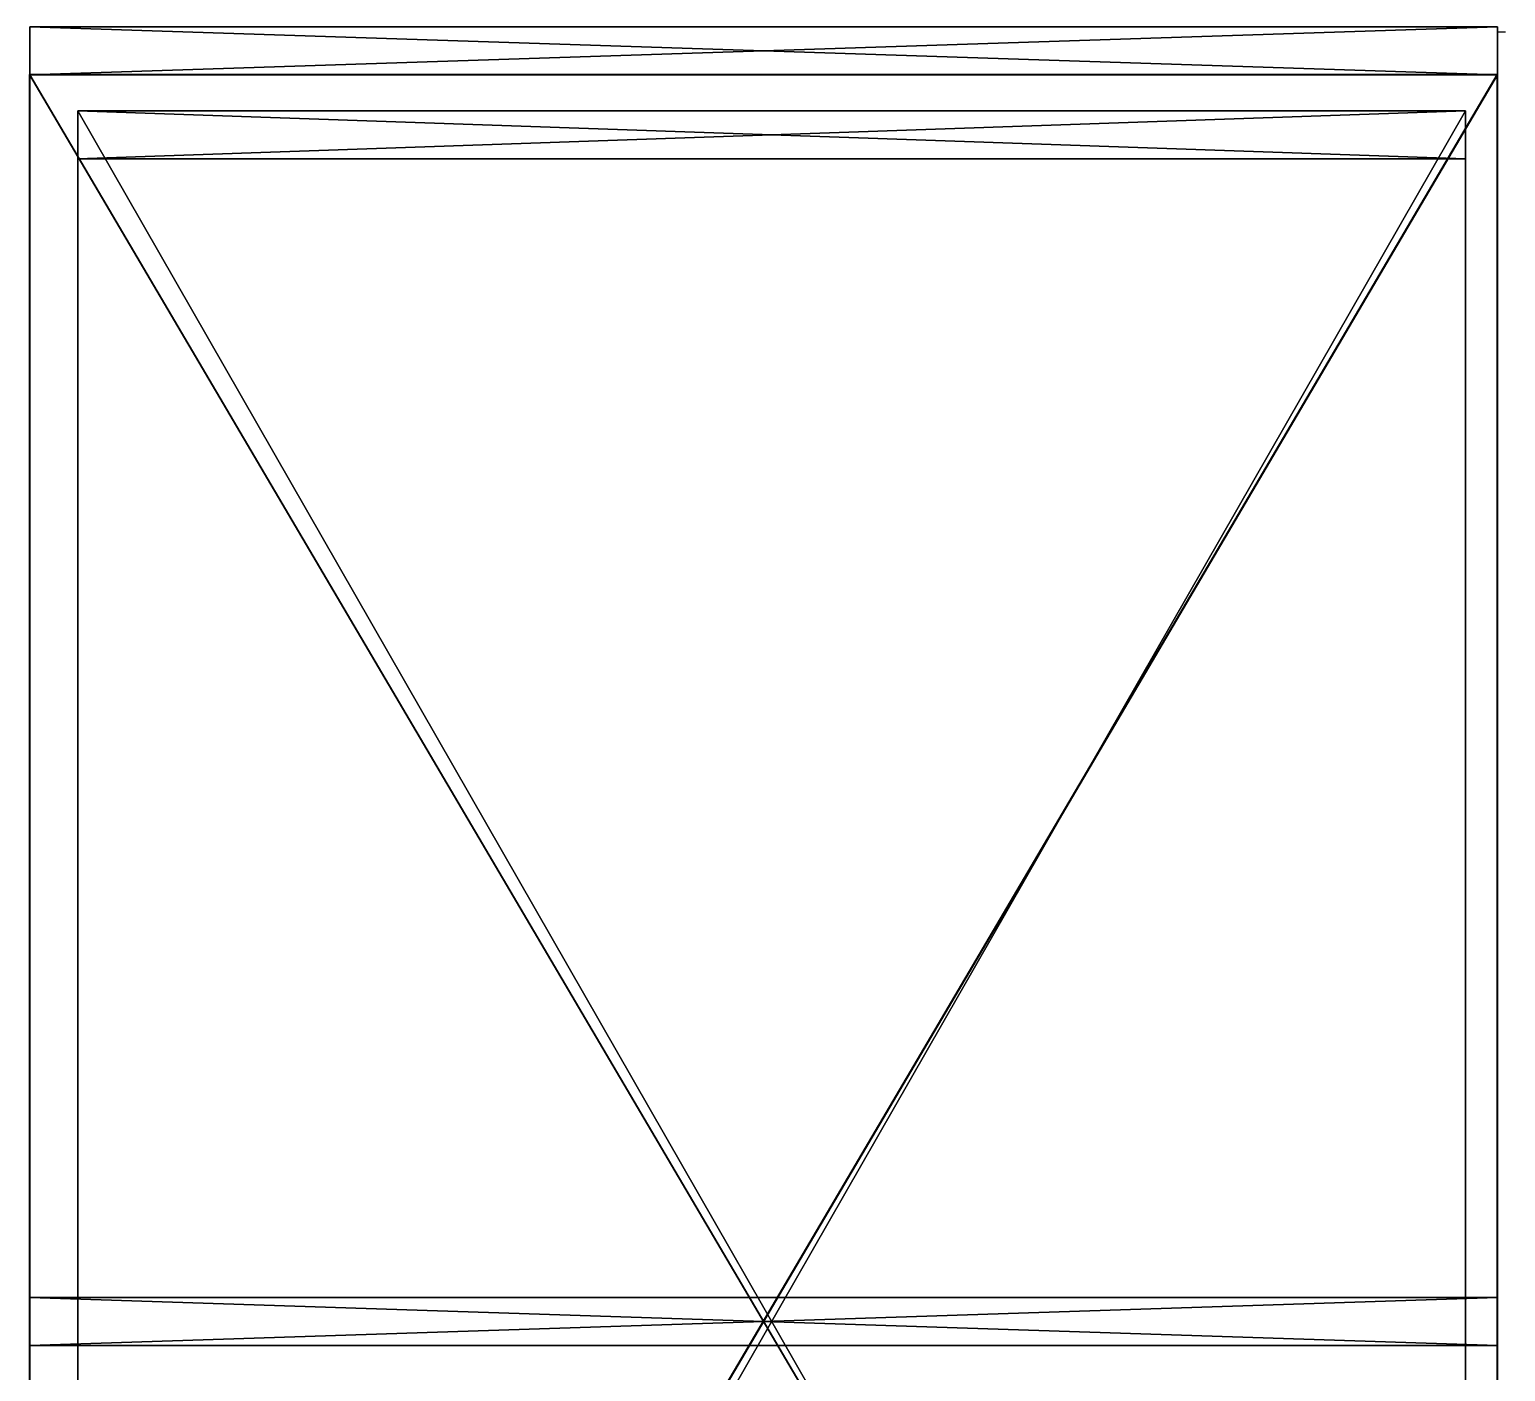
# Model space of a CAD drawing. Extents: x -93 to 853, y -1114 to 3880.
# Drawn here: x 0 to 553, y 2406 to 2909 of the extents above; entities that cross this region are included whole.
import ezdxf

# ---------------------------------------------------------------- set-up
doc = ezdxf.new("R2010")
doc.units = 0
doc.layers.get('0').update_dxf_attribs({"color": 13, "linetype": 'CONTINUOUS'})
for name, color, linetype in [('____03_3____', 251, 'CONTINUOUS'), ('____03_3_____', 56, 'CONTINUOUS'), ('____03______', 134, 'CONTINUOUS'), ('_____18________3____', 40, 'CONTINUOUS'), ('_____18________3_____', 44, 'CONTINUOUS'), ('_____18_____________', 36, 'CONTINUOUS')]:
    doc.layers.add(name, color=color, linetype=linetype)

# ---------------------------------------------------------------- blocks, each defined once
blk = doc.blocks.new('TELO_32')
for p, q in [((0, 520), (0, 0)), ((907, 520), (0, 520)), ((0, 520), (0, 520, 3)), ((907, 520, 3), (0, 520, 3)), ((0, 520, 3), (0, 0, 3)), ((907, 520), (907, 520, 3)), ((907, 0), (907, 520)), ((907, 0, 3), (907, 520, 3)), ((0, 0), (907, 0)), ((0, 0), (0, 0, 3)), ((0, 0, 3), (907, 0, 3)), ((907, 0), (907, 0, 3))]:
    blk.add_line(p, q)
mesh = blk.add_polyface()
corners = [(907, 520), (0, 0), (0, 520), (907, 0)]
mesh.append_faces([[corners[k] for k in face] for face in [(0, 1, 2), (1, 0, 3)]], dxfattribs={"vtx0": -1})
mesh = blk.add_polyface()
corners = [(907, 0, 3), (0, 520, 3), (0, 0, 3), (907, 520, 3)]
mesh.append_faces([[corners[k] for k in face] for face in [(0, 1, 2), (1, 0, 3)]], dxfattribs={"vtx0": -1})
blk = doc.blocks.new('KR_F')
at = {"color": 250}
for p, q in [((0, 0, 16), (0, 0)), ((700, 0, 16), (0, 0, 16)), ((0, 0), (700, 0)), ((700, 0), (700, 0, 16))]:
    blk.add_line(p, q, dxfattribs=at)
mesh = blk.add_polyface()
corners = [(700, 0, 16), (0, 0), (700, 0), (0, 0, 16)]
mesh.append_faces([[corners[k] for k in face] for face in [(0, 1, 2), (1, 0, 3)]], dxfattribs={"vtx0": -1})
blk = doc.blocks.new('KR_L')
at = {"color": 250}
for p, q in [((0, 500), (0, 0)), ((0, 0, 16), (0, 500, 16)), ((0, 500, 16), (0, 500)), ((0, 0), (0, 0, 16))]:
    blk.add_line(p, q, dxfattribs=at)
mesh = blk.add_polyface()
corners = [(0, 500, 16), (0, 0), (0, 0, 16), (0, 500)]
mesh.append_faces([[corners[k] for k in face] for face in [(0, 1, 2), (1, 0, 3)]], dxfattribs={"vtx0": -1})
blk = doc.blocks.new('KR_Z')
at = {"color": 250}
for p, q in [((0, 0, 16), (0, 0)), ((0, 0), (700, 0)), ((700, 0, 16), (0, 0, 16)), ((700, 0), (700, 0, 16))]:
    blk.add_line(p, q, dxfattribs=at)
mesh = blk.add_polyface()
corners = [(0, 0, 16), (700, 0), (0, 0), (700, 0, 16)]
mesh.append_faces([[corners[k] for k in face] for face in [(0, 1, 2), (1, 0, 3)]], dxfattribs={"vtx0": -1})
blk = doc.blocks.new('KR_P')
at = {"color": 250}
for p, q in [((0, 500), (0, 500, 16)), ((0, 0), (0, 500)), ((0, 500, 16), (0, 0, 16)), ((0, 0, 16), (0, 0))]:
    blk.add_line(p, q, dxfattribs=at)
mesh = blk.add_polyface()
corners = [(0, 500), (0, 0, 16), (0, 0), (0, 500, 16)]
mesh.append_faces([[corners[k] for k in face] for face in [(0, 1, 2), (1, 0, 3)]], dxfattribs={"vtx0": -1})
blk = doc.blocks.new('KR_3')
at = {"yscale": 1.04, "zscale": 0.1875}
for name, p in [('KR_L', (0, 0)), ('KR_P', (907, 0))]:
    blk.add_blockref(name, p, dxfattribs=at)
at = {"xscale": 1.295714285714286, "zscale": 0.1875}
for name, p in [('KR_Z', (0, 520)), ('KR_F', (0, 0))]:
    blk.add_blockref(name, p, dxfattribs=at)
blk = doc.blocks.new('RAM_PANEL_31')
at = {"color": 250}
for p, q in [((0, 520), (0, 0)), ((907, 520), (0, 520)), ((0, 520), (0, 520, 3)), ((907, 520, 3), (0, 520, 3)), ((0, 520, 3), (0, 0, 3)), ((0, 0), (907, 0)), ((0, 0), (0, 0, 3)), ((0, 0, 3), (907, 0, 3))]:
    blk.add_line(p, q, dxfattribs=at)
for name in ['TELO_32', 'KR_3']:
    blk.add_blockref(name, (0, 0))
blk = doc.blocks.new('PANEL_G_3')
blk.add_blockref('RAM_PANEL_31', (0, 0))
blk = doc.blocks.new('TELO_F_5')
for p, q in [((0, 18), (200, 18)), ((200, 18, 520), (0, 18, 520)), ((0, 18, 520), (0, 18)), ((0, 18, 520), (0, 0, 520)), ((0, 0), (0, 18)), ((200, 18), (200, 18, 520)), ((200, 18, 520), (200, 0, 520)), ((200, 18), (200, 0)), ((200, 0, 520), (0, 0, 520)), ((0, 0), (200, 0)), ((0, 0, 520), (0, 0)), ((200, 0), (200, 0, 520))]:
    blk.add_line(p, q)
mesh = blk.add_polyface()
corners = [(0, 18, 520), (200, 18), (0, 18), (200, 18, 520)]
mesh.append_faces([[corners[k] for k in face] for face in [(0, 1, 2), (1, 0, 3)]], dxfattribs={"vtx0": -1})
mesh = blk.add_polyface()
corners = [(200, 0, 520), (0, 18, 520), (0, 0, 520), (200, 18, 520)]
mesh.append_faces([[corners[k] for k in face] for face in [(0, 1, 2), (1, 0, 3)]], dxfattribs={"vtx0": -1})
mesh = blk.add_polyface()
corners = [(0, 18, 520), (0, 0), (0, 0, 520), (0, 18)]
mesh.append_faces([[corners[k] for k in face] for face in [(0, 1, 2), (1, 0, 3)]], dxfattribs={"vtx0": -1})
mesh = blk.add_polyface()
corners = [(200, 18), (0, 0), (0, 18), (200, 0)]
mesh.append_faces([[corners[k] for k in face] for face in [(0, 1, 2), (1, 0, 3)]], dxfattribs={"vtx0": -1})
mesh = blk.add_polyface()
corners = [(200, 18), (200, 0, 520), (200, 0), (200, 18, 520)]
mesh.append_faces([[corners[k] for k in face] for face in [(0, 1, 2), (1, 0, 3)]], dxfattribs={"vtx0": -1})
mesh = blk.add_polyface()
corners = [(200, 0), (0, 0, 520), (0, 0), (200, 0, 520)]
mesh.append_faces([[corners[k] for k in face] for face in [(0, 1, 2), (1, 0, 3)]], dxfattribs={"vtx0": -1})
blk = doc.blocks.new('RAMKA_PANEL_F_4')
for p, q in [((0, 0), (0, 18)), ((0, 0, 520), (0, 18, 520)), ((200, 0, 520), (200, 18, 520)), ((200, 0), (200, 18))]:
    blk.add_line(p, q)
blk.add_blockref('TELO_F_5', (0, 0))
blk = doc.blocks.new('PANEL_F_4')
blk.add_blockref('RAMKA_PANEL_F_4', (0, 0))
blk = doc.blocks.new('____')
at = {"layer": '____03______', "extrusion": (2.95823e-31, -7.65714e-16, -1), "rotation": 270}
blk.add_blockref('PANEL_G_3', (-538, 918.5, -3), dxfattribs=at)
at = {"layer": '_____18_____________', "extrusion": (1, -4.21143e-15, -2.68e-15), "rotation": 89.99999999999994}
blk.add_blockref('PANEL_F_4', (918.5, 0, 18), dxfattribs=at)
blk = doc.blocks.new('RAMKA_PANEL_F_30')
for p, q in [((966, 0, 826), (966, 3, 826)), ((966, 0), (966, 3))]:
    blk.add_line(p, q)
blk = doc.blocks.new('PANEL_F_30')
blk.add_blockref('RAMKA_PANEL_F_30', (0, 0))
blk = doc.blocks.new('TELO_87')
for p, q in [((0, 550), (0, 0)), ((934, 550), (0, 550)), ((0, 550), (0, 550, 18)), ((934, 550, 18), (0, 550, 18)), ((0, 550, 18), (0, 0, 18)), ((934, 550), (934, 550, 18)), ((934, 0), (934, 550)), ((934, 0, 18), (934, 550, 18)), ((0, 0), (934, 0)), ((0, 0), (0, 0, 18)), ((0, 0, 18), (934, 0, 18)), ((934, 0), (934, 0, 18))]:
    blk.add_line(p, q)
mesh = blk.add_polyface()
corners = [(934, 550), (0, 0), (0, 550), (934, 0)]
mesh.append_faces([[corners[k] for k in face] for face in [(0, 1, 2), (1, 0, 3)]], dxfattribs={"vtx0": -1})
mesh = blk.add_polyface()
corners = [(934, 0, 18), (0, 550, 18), (0, 0, 18), (934, 550, 18)]
mesh.append_faces([[corners[k] for k in face] for face in [(0, 1, 2), (1, 0, 3)]], dxfattribs={"vtx0": -1})
blk = doc.blocks.new('KR_30')
at = {"yscale": 1.868, "zscale": 1.125}
for name, p in [('KR_L', (0, 0)), ('KR_P', (550, 0))]:
    blk.add_blockref(name, p, dxfattribs=at)
at = {"xscale": 0.7857142857142857, "zscale": 1.125}
for name, p in [('KR_Z', (0, 934)), ('KR_F', (0, 0))]:
    blk.add_blockref(name, p, dxfattribs=at)
blk = doc.blocks.new('RAM_PANEL_87')
at = {"color": 250}
for p, q in [((0, 934), (0, 0)), ((550, 934), (0, 934)), ((0, 934), (0, 934, 18)), ((550, 934, 18), (0, 934, 18)), ((0, 934, 18), (0, 0, 18)), ((550, 0), (550, 934)), ((550, 934), (550, 934, 18)), ((550, 0, 18), (550, 934, 18))]:
    blk.add_line(p, q, dxfattribs=at)
at = {"rotation": 270}
blk.add_blockref('TELO_87', (0, 934), dxfattribs=at)
blk.add_blockref('KR_30', (0, 0))
blk = doc.blocks.new('PANEL_G_29')
blk.add_blockref('RAM_PANEL_87', (0, 0))
blk = doc.blocks.new('TELO_68')
for p, q in [((0, 2100), (0, 2100, -550)), ((0, 0), (0, 2100)), ((0, 2100, -550), (0, 0, -550)), ((18, 2100, -550), (0, 2100, -550)), ((0, 2100), (18, 2100)), ((18, 2100), (18, 2100, -550)), ((18, 0), (18, 2100)), ((18, 2100, -550), (18, 0, -550)), ((0, 0, -550), (0, 0)), ((0, 0), (18, 0)), ((18, 0, -550), (0, 0, -550)), ((18, 0, -550), (18, 0))]:
    blk.add_line(p, q)
mesh = blk.add_polyface()
corners = [(0, 2100), (0, 0, -550), (0, 0), (0, 2100, -550)]
mesh.append_faces([[corners[k] for k in face] for face in [(0, 1, 2), (1, 0, 3)]], dxfattribs={"vtx0": -1})
mesh = blk.add_polyface()
corners = [(18, 2100, -550), (0, 0, -550), (0, 2100, -550), (18, 0, -550)]
mesh.append_faces([[corners[k] for k in face] for face in [(0, 1, 2), (1, 0, 3)]], dxfattribs={"vtx0": -1})
mesh = blk.add_polyface()
corners = [(0, 2100), (18, 2100, -550), (0, 2100, -550), (18, 2100)]
mesh.append_faces([[corners[k] for k in face] for face in [(0, 1, 2), (1, 0, 3)]], dxfattribs={"vtx0": -1})
mesh = blk.add_polyface()
corners = [(18, 0), (0, 2100), (0, 0), (18, 2100)]
mesh.append_faces([[corners[k] for k in face] for face in [(0, 1, 2), (1, 0, 3)]], dxfattribs={"vtx0": -1})
mesh = blk.add_polyface()
corners = [(18, 0, -550), (18, 2100), (18, 0), (18, 2100, -550)]
mesh.append_faces([[corners[k] for k in face] for face in [(0, 1, 2), (1, 0, 3)]], dxfattribs={"vtx0": -1})
mesh = blk.add_polyface()
corners = [(18, 0), (0, 0, -550), (18, 0, -550), (0, 0)]
mesh.append_faces([[corners[k] for k in face] for face in [(0, 1, 2), (1, 0, 3)]], dxfattribs={"vtx0": -1})
blk = doc.blocks.new('RAM_PANEL_68')
for p, q in [((0, 550), (18, 550)), ((0, 550, 2100), (18, 550, 2100)), ((0, 0, 2100), (18, 0, 2100)), ((0, 0), (18, 0))]:
    blk.add_line(p, q)
at = {"extrusion": (0, -1, 6.12323e-17)}
blk.add_blockref('TELO_68', (0, 0), dxfattribs=at)
blk = doc.blocks.new('PANEL_V_44')
blk.add_blockref('RAM_PANEL_68', (0, 0))
blk = doc.blocks.new('TELO_61')
for p, q in [((0, 406), (0, 406, -550)), ((0, 0), (0, 406)), ((0, 406, -550), (0, 0, -550)), ((18, 406, -550), (0, 406, -550)), ((0, 406), (18, 406)), ((18, 406), (18, 406, -550)), ((18, 0), (18, 406)), ((18, 406, -550), (18, 0, -550)), ((0, 0, -550), (0, 0)), ((0, 0), (18, 0)), ((18, 0, -550), (0, 0, -550)), ((18, 0, -550), (18, 0))]:
    blk.add_line(p, q)
mesh = blk.add_polyface()
corners = [(0, 406), (0, 0, -550), (0, 0), (0, 406, -550)]
mesh.append_faces([[corners[k] for k in face] for face in [(0, 1, 2), (1, 0, 3)]], dxfattribs={"vtx0": -1})
mesh = blk.add_polyface()
corners = [(18, 406, -550), (0, 0, -550), (0, 406, -550), (18, 0, -550)]
mesh.append_faces([[corners[k] for k in face] for face in [(0, 1, 2), (1, 0, 3)]], dxfattribs={"vtx0": -1})
mesh = blk.add_polyface()
corners = [(0, 406), (18, 406, -550), (0, 406, -550), (18, 406)]
mesh.append_faces([[corners[k] for k in face] for face in [(0, 1, 2), (1, 0, 3)]], dxfattribs={"vtx0": -1})
mesh = blk.add_polyface()
corners = [(18, 0), (0, 406), (0, 0), (18, 406)]
mesh.append_faces([[corners[k] for k in face] for face in [(0, 1, 2), (1, 0, 3)]], dxfattribs={"vtx0": -1})
mesh = blk.add_polyface()
corners = [(18, 0, -550), (18, 406), (18, 0), (18, 406, -550)]
mesh.append_faces([[corners[k] for k in face] for face in [(0, 1, 2), (1, 0, 3)]], dxfattribs={"vtx0": -1})
mesh = blk.add_polyface()
corners = [(18, 0), (0, 0, -550), (18, 0, -550), (0, 0)]
mesh.append_faces([[corners[k] for k in face] for face in [(0, 1, 2), (1, 0, 3)]], dxfattribs={"vtx0": -1})
blk = doc.blocks.new('RAM_PANEL_61')
for p, q in [((0, 550), (18, 550)), ((0, 550, 406), (18, 550, 406)), ((0, 0, 406), (18, 0, 406)), ((0, 0), (18, 0))]:
    blk.add_line(p, q)
at = {"extrusion": (0, -1, 6.12323e-17)}
blk.add_blockref('TELO_61', (0, 0), dxfattribs=at)
blk = doc.blocks.new('PANEL_V_40')
blk.add_blockref('RAM_PANEL_61', (0, 0))
blk = doc.blocks.new('RAMKA_PANEL_F_31')
for p, q in [((966, 0, 2096), (966, 3, 2096)), ((966, 0), (966, 3))]:
    blk.add_line(p, q)
blk = doc.blocks.new('PANEL_F_31')
blk.add_blockref('RAMKA_PANEL_F_31', (0, 0))
blk = doc.blocks.new('TELO_64')
for p, q in [((0, 830), (0, 830, -550)), ((0, 0), (0, 830)), ((0, 830, -550), (0, 0, -550)), ((18, 830, -550), (0, 830, -550)), ((0, 830), (18, 830)), ((18, 830), (18, 830, -550)), ((18, 0), (18, 830)), ((18, 830, -550), (18, 0, -550)), ((0, 0, -550), (0, 0)), ((0, 0), (18, 0)), ((18, 0, -550), (0, 0, -550)), ((18, 0, -550), (18, 0))]:
    blk.add_line(p, q)
mesh = blk.add_polyface()
corners = [(0, 830), (0, 0, -550), (0, 0), (0, 830, -550)]
mesh.append_faces([[corners[k] for k in face] for face in [(0, 1, 2), (1, 0, 3)]], dxfattribs={"vtx0": -1})
mesh = blk.add_polyface()
corners = [(18, 830, -550), (0, 0, -550), (0, 830, -550), (18, 0, -550)]
mesh.append_faces([[corners[k] for k in face] for face in [(0, 1, 2), (1, 0, 3)]], dxfattribs={"vtx0": -1})
mesh = blk.add_polyface()
corners = [(0, 830), (18, 830, -550), (0, 830, -550), (18, 830)]
mesh.append_faces([[corners[k] for k in face] for face in [(0, 1, 2), (1, 0, 3)]], dxfattribs={"vtx0": -1})
mesh = blk.add_polyface()
corners = [(18, 0), (0, 830), (0, 0), (18, 830)]
mesh.append_faces([[corners[k] for k in face] for face in [(0, 1, 2), (1, 0, 3)]], dxfattribs={"vtx0": -1})
mesh = blk.add_polyface()
corners = [(18, 0, -550), (18, 830), (18, 0), (18, 830, -550)]
mesh.append_faces([[corners[k] for k in face] for face in [(0, 1, 2), (1, 0, 3)]], dxfattribs={"vtx0": -1})
mesh = blk.add_polyface()
corners = [(18, 0), (0, 0, -550), (18, 0, -550), (0, 0)]
mesh.append_faces([[corners[k] for k in face] for face in [(0, 1, 2), (1, 0, 3)]], dxfattribs={"vtx0": -1})
blk = doc.blocks.new('RAM_PANEL_64')
for p, q in [((0, 550), (18, 550)), ((0, 550, 830), (18, 550, 830)), ((0, 0, 830), (18, 0, 830)), ((0, 0), (18, 0))]:
    blk.add_line(p, q)
at = {"extrusion": (0, -1, 6.12323e-17)}
blk.add_blockref('TELO_64', (0, 0), dxfattribs=at)
blk = doc.blocks.new('PANEL_V_42')
blk.add_blockref('RAM_PANEL_64', (0, 0))
blk = doc.blocks.new('TELO_65')
for p, q in [((0, 550), (0, 0)), ((934, 550), (0, 550)), ((0, 550), (0, 550, 18)), ((934, 550, 18), (0, 550, 18)), ((0, 550, 18), (0, 0, 18)), ((934, 550), (934, 550, 18)), ((934, 0), (934, 550)), ((934, 0, 18), (934, 550, 18)), ((0, 0), (934, 0)), ((0, 0), (0, 0, 18)), ((0, 0, 18), (934, 0, 18)), ((934, 0), (934, 0, 18))]:
    blk.add_line(p, q)
mesh = blk.add_polyface()
corners = [(934, 550), (0, 0), (0, 550), (934, 0)]
mesh.append_faces([[corners[k] for k in face] for face in [(0, 1, 2), (1, 0, 3)]], dxfattribs={"vtx0": -1})
mesh = blk.add_polyface()
corners = [(934, 0, 18), (0, 550, 18), (0, 0, 18), (934, 550, 18)]
mesh.append_faces([[corners[k] for k in face] for face in [(0, 1, 2), (1, 0, 3)]], dxfattribs={"vtx0": -1})
blk = doc.blocks.new('KR_21')
at = {"yscale": 1.868, "zscale": 1.125}
for name, p in [('KR_L', (0, 0)), ('KR_P', (550, 0))]:
    blk.add_blockref(name, p, dxfattribs=at)
at = {"xscale": 0.7857142857142857, "zscale": 1.125}
for name, p in [('KR_Z', (0, 934)), ('KR_F', (0, 0))]:
    blk.add_blockref(name, p, dxfattribs=at)
blk = doc.blocks.new('RAM_PANEL_65')
at = {"color": 250}
for p, q in [((0, 934), (0, 0)), ((550, 934), (0, 934)), ((0, 934), (0, 934, 18)), ((550, 934, 18), (0, 934, 18)), ((0, 934, 18), (0, 0, 18)), ((550, 0), (550, 934)), ((550, 934), (550, 934, 18)), ((550, 0, 18), (550, 934, 18))]:
    blk.add_line(p, q, dxfattribs=at)
at = {"rotation": 270}
blk.add_blockref('TELO_65', (0, 934), dxfattribs=at)
blk.add_blockref('KR_21', (0, 0))
blk = doc.blocks.new('PANEL_G_20')
blk.add_blockref('RAM_PANEL_65', (0, 0))
blk = doc.blocks.new('TELO_60')
for p, q in [((0, 550), (0, 0)), ((934, 550), (0, 550)), ((0, 550), (0, 550, 18)), ((934, 550, 18), (0, 550, 18)), ((0, 550, 18), (0, 0, 18)), ((934, 550), (934, 550, 18)), ((934, 0), (934, 550)), ((934, 0, 18), (934, 550, 18)), ((0, 0), (934, 0)), ((0, 0), (0, 0, 18)), ((0, 0, 18), (934, 0, 18)), ((934, 0), (934, 0, 18))]:
    blk.add_line(p, q)
mesh = blk.add_polyface()
corners = [(934, 550), (0, 0), (0, 550), (934, 0)]
mesh.append_faces([[corners[k] for k in face] for face in [(0, 1, 2), (1, 0, 3)]], dxfattribs={"vtx0": -1})
mesh = blk.add_polyface()
corners = [(934, 0, 18), (0, 550, 18), (0, 0, 18), (934, 550, 18)]
mesh.append_faces([[corners[k] for k in face] for face in [(0, 1, 2), (1, 0, 3)]], dxfattribs={"vtx0": -1})
blk = doc.blocks.new('KR_18')
at = {"yscale": 1.868, "zscale": 1.125}
for name, p in [('KR_L', (0, 0)), ('KR_P', (550, 0))]:
    blk.add_blockref(name, p, dxfattribs=at)
at = {"xscale": 0.7857142857142857, "zscale": 1.125}
for name, p in [('KR_Z', (0, 934)), ('KR_F', (0, 0))]:
    blk.add_blockref(name, p, dxfattribs=at)
blk = doc.blocks.new('RAM_PANEL_60')
at = {"color": 250}
for p, q in [((0, 934), (0, 0)), ((550, 934), (0, 934)), ((0, 934), (0, 934, 18)), ((550, 934, 18), (0, 934, 18)), ((0, 934, 18), (0, 0, 18)), ((550, 0), (550, 934)), ((550, 934), (550, 934, 18)), ((550, 0, 18), (550, 934, 18))]:
    blk.add_line(p, q, dxfattribs=at)
at = {"rotation": 270}
blk.add_blockref('TELO_60', (0, 934), dxfattribs=at)
blk.add_blockref('KR_18', (0, 0))
blk = doc.blocks.new('PANEL_G_18')
blk.add_blockref('RAM_PANEL_60', (0, 0))
blk = doc.blocks.new('TELO_69')
for p, q in [((0, 550), (0, 0)), ((934, 550), (0, 550)), ((0, 550), (0, 550, 18)), ((934, 550, 18), (0, 550, 18)), ((0, 550, 18), (0, 0, 18)), ((934, 550), (934, 550, 18)), ((934, 0), (934, 550)), ((934, 0, 18), (934, 550, 18)), ((0, 0), (934, 0)), ((0, 0), (0, 0, 18)), ((0, 0, 18), (934, 0, 18)), ((934, 0), (934, 0, 18))]:
    blk.add_line(p, q)
mesh = blk.add_polyface()
corners = [(934, 550), (0, 0), (0, 550), (934, 0)]
mesh.append_faces([[corners[k] for k in face] for face in [(0, 1, 2), (1, 0, 3)]], dxfattribs={"vtx0": -1})
mesh = blk.add_polyface()
corners = [(934, 0, 18), (0, 550, 18), (0, 0, 18), (934, 550, 18)]
mesh.append_faces([[corners[k] for k in face] for face in [(0, 1, 2), (1, 0, 3)]], dxfattribs={"vtx0": -1})
blk = doc.blocks.new('KR_23')
at = {"yscale": 1.868, "zscale": 1.125}
for name, p in [('KR_L', (0, 0)), ('KR_P', (550, 0))]:
    blk.add_blockref(name, p, dxfattribs=at)
at = {"xscale": 0.7857142857142857, "zscale": 1.125}
for name, p in [('KR_Z', (0, 934)), ('KR_F', (0, 0))]:
    blk.add_blockref(name, p, dxfattribs=at)
blk = doc.blocks.new('RAM_PANEL_69')
at = {"color": 250}
for p, q in [((0, 934), (0, 0)), ((550, 934), (0, 934)), ((0, 934), (0, 934, 18)), ((550, 934, 18), (0, 934, 18)), ((0, 934, 18), (0, 0, 18)), ((550, 0), (550, 934)), ((550, 934), (550, 934, 18)), ((550, 0, 18), (550, 934, 18))]:
    blk.add_line(p, q, dxfattribs=at)
at = {"rotation": 270}
blk.add_blockref('TELO_69', (0, 934), dxfattribs=at)
blk.add_blockref('KR_23', (0, 0))
blk = doc.blocks.new('PANEL_G_22')
blk.add_blockref('RAM_PANEL_69', (0, 0))
blk = doc.blocks.new('TELO_62')
for p, q in [((0, 550), (0, 0)), ((934, 550), (0, 550)), ((0, 550), (0, 550, 18)), ((934, 550, 18), (0, 550, 18)), ((0, 550, 18), (0, 0, 18)), ((934, 550), (934, 550, 18)), ((934, 0), (934, 550)), ((934, 0, 18), (934, 550, 18)), ((0, 0), (934, 0)), ((0, 0), (0, 0, 18)), ((0, 0, 18), (934, 0, 18)), ((934, 0), (934, 0, 18))]:
    blk.add_line(p, q)
mesh = blk.add_polyface()
corners = [(934, 550), (0, 0), (0, 550), (934, 0)]
mesh.append_faces([[corners[k] for k in face] for face in [(0, 1, 2), (1, 0, 3)]], dxfattribs={"vtx0": -1})
mesh = blk.add_polyface()
corners = [(934, 0, 18), (0, 550, 18), (0, 0, 18), (934, 550, 18)]
mesh.append_faces([[corners[k] for k in face] for face in [(0, 1, 2), (1, 0, 3)]], dxfattribs={"vtx0": -1})
blk = doc.blocks.new('KR_19')
at = {"yscale": 1.868, "zscale": 1.125}
for name, p in [('KR_L', (0, 0)), ('KR_P', (550, 0))]:
    blk.add_blockref(name, p, dxfattribs=at)
at = {"xscale": 0.7857142857142857, "zscale": 1.125}
for name, p in [('KR_Z', (0, 934)), ('KR_F', (0, 0))]:
    blk.add_blockref(name, p, dxfattribs=at)
blk = doc.blocks.new('RAM_PANEL_62')
at = {"color": 250}
for p, q in [((0, 934), (0, 0)), ((550, 934), (0, 934)), ((0, 934), (0, 934, 18)), ((550, 934, 18), (0, 934, 18)), ((0, 934, 18), (0, 0, 18)), ((550, 0), (550, 934)), ((550, 934), (550, 934, 18)), ((550, 0, 18), (550, 934, 18))]:
    blk.add_line(p, q, dxfattribs=at)
at = {"rotation": 270}
blk.add_blockref('TELO_62', (0, 934), dxfattribs=at)
blk.add_blockref('KR_19', (0, 0))
blk = doc.blocks.new('PANEL_G_19')
blk.add_blockref('RAM_PANEL_62', (0, 0))
blk = doc.blocks.new('TELO_59')
for p, q in [((0, 550), (0, 0)), ((934, 550), (0, 550)), ((0, 550), (0, 550, 18)), ((934, 550, 18), (0, 550, 18)), ((0, 550, 18), (0, 0, 18)), ((934, 550), (934, 550, 18)), ((934, 0), (934, 550)), ((934, 0, 18), (934, 550, 18)), ((0, 0), (934, 0)), ((0, 0), (0, 0, 18)), ((0, 0, 18), (934, 0, 18)), ((934, 0), (934, 0, 18))]:
    blk.add_line(p, q)
mesh = blk.add_polyface()
corners = [(934, 550), (0, 0), (0, 550), (934, 0)]
mesh.append_faces([[corners[k] for k in face] for face in [(0, 1, 2), (1, 0, 3)]], dxfattribs={"vtx0": -1})
mesh = blk.add_polyface()
corners = [(934, 0, 18), (0, 550, 18), (0, 0, 18), (934, 550, 18)]
mesh.append_faces([[corners[k] for k in face] for face in [(0, 1, 2), (1, 0, 3)]], dxfattribs={"vtx0": -1})
blk = doc.blocks.new('KR_17')
at = {"yscale": 1.868, "zscale": 1.125}
for name, p in [('KR_L', (0, 0)), ('KR_P', (550, 0))]:
    blk.add_blockref(name, p, dxfattribs=at)
at = {"xscale": 0.7857142857142857, "zscale": 1.125}
for name, p in [('KR_Z', (0, 934)), ('KR_F', (0, 0))]:
    blk.add_blockref(name, p, dxfattribs=at)
blk = doc.blocks.new('RAM_PANEL_59')
at = {"color": 250}
for p, q in [((0, 934), (0, 0)), ((550, 934), (0, 934)), ((0, 934), (0, 934, 18)), ((550, 934, 18), (0, 934, 18)), ((0, 934, 18), (0, 0, 18)), ((550, 0), (550, 934)), ((550, 934), (550, 934, 18)), ((550, 0, 18), (550, 934, 18))]:
    blk.add_line(p, q, dxfattribs=at)
at = {"rotation": 270}
blk.add_blockref('TELO_59', (0, 934), dxfattribs=at)
blk.add_blockref('KR_17', (0, 0))
blk = doc.blocks.new('PANEL_G_17')
blk.add_blockref('RAM_PANEL_59', (0, 0))
blk = doc.blocks.new('TELO_88')
for p, q in [((0, 550), (0, 0)), ((934, 550), (0, 550)), ((0, 550), (0, 550, 18)), ((934, 550, 18), (0, 550, 18)), ((0, 550, 18), (0, 0, 18)), ((934, 550), (934, 550, 18)), ((934, 0), (934, 550)), ((934, 0, 18), (934, 550, 18)), ((0, 0), (934, 0)), ((0, 0), (0, 0, 18)), ((0, 0, 18), (934, 0, 18)), ((934, 0), (934, 0, 18))]:
    blk.add_line(p, q)
mesh = blk.add_polyface()
corners = [(934, 550), (0, 0), (0, 550), (934, 0)]
mesh.append_faces([[corners[k] for k in face] for face in [(0, 1, 2), (1, 0, 3)]], dxfattribs={"vtx0": -1})
mesh = blk.add_polyface()
corners = [(934, 0, 18), (0, 550, 18), (0, 0, 18), (934, 550, 18)]
mesh.append_faces([[corners[k] for k in face] for face in [(0, 1, 2), (1, 0, 3)]], dxfattribs={"vtx0": -1})
blk = doc.blocks.new('KR_31')
at = {"yscale": 1.868, "zscale": 1.125}
for name, p in [('KR_L', (0, 0)), ('KR_P', (550, 0))]:
    blk.add_blockref(name, p, dxfattribs=at)
at = {"xscale": 0.7857142857142857, "zscale": 1.125}
for name, p in [('KR_Z', (0, 934)), ('KR_F', (0, 0))]:
    blk.add_blockref(name, p, dxfattribs=at)
blk = doc.blocks.new('RAM_PANEL_88')
at = {"color": 250}
for p, q in [((0, 934), (0, 0)), ((550, 934), (0, 934)), ((0, 934), (0, 934, 18)), ((550, 934, 18), (0, 934, 18)), ((0, 934, 18), (0, 0, 18)), ((550, 0), (550, 934)), ((550, 934), (550, 934, 18)), ((550, 0, 18), (550, 934, 18))]:
    blk.add_line(p, q, dxfattribs=at)
at = {"rotation": 270}
blk.add_blockref('TELO_88', (0, 934), dxfattribs=at)
blk.add_blockref('KR_31', (0, 0))
blk = doc.blocks.new('PANEL_G_30')
blk.add_blockref('RAM_PANEL_88', (0, 0))
blk = doc.blocks.new('TELO_66')
for p, q in [((0, 550), (0, 0)), ((934, 550), (0, 550)), ((0, 550), (0, 550, 18)), ((934, 550, 18), (0, 550, 18)), ((0, 550, 18), (0, 0, 18)), ((934, 550), (934, 550, 18)), ((934, 0), (934, 550)), ((934, 0, 18), (934, 550, 18)), ((0, 0), (934, 0)), ((0, 0), (0, 0, 18)), ((0, 0, 18), (934, 0, 18)), ((934, 0), (934, 0, 18))]:
    blk.add_line(p, q)
mesh = blk.add_polyface()
corners = [(934, 550), (0, 0), (0, 550), (934, 0)]
mesh.append_faces([[corners[k] for k in face] for face in [(0, 1, 2), (1, 0, 3)]], dxfattribs={"vtx0": -1})
mesh = blk.add_polyface()
corners = [(934, 0, 18), (0, 550, 18), (0, 0, 18), (934, 550, 18)]
mesh.append_faces([[corners[k] for k in face] for face in [(0, 1, 2), (1, 0, 3)]], dxfattribs={"vtx0": -1})
blk = doc.blocks.new('KR_22')
at = {"yscale": 1.868, "zscale": 1.125}
for name, p in [('KR_L', (0, 0)), ('KR_P', (550, 0))]:
    blk.add_blockref(name, p, dxfattribs=at)
at = {"xscale": 0.7857142857142857, "zscale": 1.125}
for name, p in [('KR_Z', (0, 934)), ('KR_F', (0, 0))]:
    blk.add_blockref(name, p, dxfattribs=at)
blk = doc.blocks.new('RAM_PANEL_66')
at = {"color": 250}
for p, q in [((0, 934), (0, 0)), ((550, 934), (0, 934)), ((0, 934), (0, 934, 18)), ((550, 934, 18), (0, 934, 18)), ((0, 934, 18), (0, 0, 18)), ((550, 0), (550, 934)), ((550, 934), (550, 934, 18)), ((550, 0, 18), (550, 934, 18))]:
    blk.add_line(p, q, dxfattribs=at)
at = {"rotation": 270}
blk.add_blockref('TELO_66', (0, 934), dxfattribs=at)
blk.add_blockref('KR_22', (0, 0))
blk = doc.blocks.new('PANEL_G_21')
blk.add_blockref('RAM_PANEL_66', (0, 0))
blk = doc.blocks.new('TELO_89')
for p, q in [((0, 550), (0, 0)), ((934, 550), (0, 550)), ((0, 550), (0, 550, 18)), ((934, 550, 18), (0, 550, 18)), ((0, 550, 18), (0, 0, 18)), ((934, 550), (934, 550, 18)), ((934, 0), (934, 550)), ((934, 0, 18), (934, 550, 18)), ((0, 0), (934, 0)), ((0, 0), (0, 0, 18)), ((0, 0, 18), (934, 0, 18)), ((934, 0), (934, 0, 18))]:
    blk.add_line(p, q)
mesh = blk.add_polyface()
corners = [(934, 550), (0, 0), (0, 550), (934, 0)]
mesh.append_faces([[corners[k] for k in face] for face in [(0, 1, 2), (1, 0, 3)]], dxfattribs={"vtx0": -1})
mesh = blk.add_polyface()
corners = [(934, 0, 18), (0, 550, 18), (0, 0, 18), (934, 550, 18)]
mesh.append_faces([[corners[k] for k in face] for face in [(0, 1, 2), (1, 0, 3)]], dxfattribs={"vtx0": -1})
blk = doc.blocks.new('KR_32')
at = {"yscale": 1.868, "zscale": 1.125}
for name, p in [('KR_L', (0, 0)), ('KR_P', (550, 0))]:
    blk.add_blockref(name, p, dxfattribs=at)
at = {"xscale": 0.7857142857142857, "zscale": 1.125}
for name, p in [('KR_Z', (0, 934)), ('KR_F', (0, 0))]:
    blk.add_blockref(name, p, dxfattribs=at)
blk = doc.blocks.new('RAM_PANEL_89')
at = {"color": 250}
for p, q in [((0, 934), (0, 0)), ((550, 934), (0, 934)), ((0, 934), (0, 934, 18)), ((550, 934, 18), (0, 934, 18)), ((0, 934, 18), (0, 0, 18)), ((550, 0), (550, 934)), ((550, 934), (550, 934, 18)), ((550, 0, 18), (550, 934, 18))]:
    blk.add_line(p, q, dxfattribs=at)
at = {"rotation": 270}
blk.add_blockref('TELO_89', (0, 934), dxfattribs=at)
blk.add_blockref('KR_32', (0, 0))
blk = doc.blocks.new('PANEL_G_31')
blk.add_blockref('RAM_PANEL_89', (0, 0))
blk = doc.blocks.new('TELO_92')
for p, q in [((0, 300), (0, 300, -550)), ((0, 0), (0, 300)), ((0, 300, -550), (0, 0, -550)), ((18, 300, -550), (0, 300, -550)), ((0, 300), (18, 300)), ((18, 300), (18, 300, -550)), ((18, 0), (18, 300)), ((18, 300, -550), (18, 0, -550)), ((0, 0, -550), (0, 0)), ((0, 0), (18, 0)), ((18, 0, -550), (0, 0, -550)), ((18, 0, -550), (18, 0))]:
    blk.add_line(p, q)
mesh = blk.add_polyface()
corners = [(0, 300), (0, 0, -550), (0, 0), (0, 300, -550)]
mesh.append_faces([[corners[k] for k in face] for face in [(0, 1, 2), (1, 0, 3)]], dxfattribs={"vtx0": -1})
mesh = blk.add_polyface()
corners = [(18, 300, -550), (0, 0, -550), (0, 300, -550), (18, 0, -550)]
mesh.append_faces([[corners[k] for k in face] for face in [(0, 1, 2), (1, 0, 3)]], dxfattribs={"vtx0": -1})
mesh = blk.add_polyface()
corners = [(0, 300), (18, 300, -550), (0, 300, -550), (18, 300)]
mesh.append_faces([[corners[k] for k in face] for face in [(0, 1, 2), (1, 0, 3)]], dxfattribs={"vtx0": -1})
mesh = blk.add_polyface()
corners = [(18, 0), (0, 300), (0, 0), (18, 300)]
mesh.append_faces([[corners[k] for k in face] for face in [(0, 1, 2), (1, 0, 3)]], dxfattribs={"vtx0": -1})
mesh = blk.add_polyface()
corners = [(18, 0, -550), (18, 300), (18, 0), (18, 300, -550)]
mesh.append_faces([[corners[k] for k in face] for face in [(0, 1, 2), (1, 0, 3)]], dxfattribs={"vtx0": -1})
mesh = blk.add_polyface()
corners = [(18, 0), (0, 0, -550), (18, 0, -550), (0, 0)]
mesh.append_faces([[corners[k] for k in face] for face in [(0, 1, 2), (1, 0, 3)]], dxfattribs={"vtx0": -1})
blk = doc.blocks.new('RAM_PANEL_92')
for p, q in [((0, 550), (18, 550)), ((0, 550, 300), (18, 550, 300)), ((0, 0, 300), (18, 0, 300)), ((0, 0), (18, 0))]:
    blk.add_line(p, q)
at = {"extrusion": (0, -1, 6.12323e-17)}
blk.add_blockref('TELO_92', (0, 0), dxfattribs=at)
blk = doc.blocks.new('PANEL_V_56')
blk.add_blockref('RAM_PANEL_92', (0, 0))
blk = doc.blocks.new('TELO_93')
for p, q in [((0, 300), (0, 300, -550)), ((0, 0), (0, 300)), ((0, 300, -550), (0, 0, -550)), ((18, 300, -550), (0, 300, -550)), ((0, 300), (18, 300)), ((18, 300), (18, 300, -550)), ((18, 0), (18, 300)), ((18, 300, -550), (18, 0, -550)), ((0, 0, -550), (0, 0)), ((0, 0), (18, 0)), ((18, 0, -550), (0, 0, -550)), ((18, 0, -550), (18, 0))]:
    blk.add_line(p, q)
mesh = blk.add_polyface()
corners = [(0, 300), (0, 0, -550), (0, 0), (0, 300, -550)]
mesh.append_faces([[corners[k] for k in face] for face in [(0, 1, 2), (1, 0, 3)]], dxfattribs={"vtx0": -1})
mesh = blk.add_polyface()
corners = [(18, 300, -550), (0, 0, -550), (0, 300, -550), (18, 0, -550)]
mesh.append_faces([[corners[k] for k in face] for face in [(0, 1, 2), (1, 0, 3)]], dxfattribs={"vtx0": -1})
mesh = blk.add_polyface()
corners = [(0, 300), (18, 300, -550), (0, 300, -550), (18, 300)]
mesh.append_faces([[corners[k] for k in face] for face in [(0, 1, 2), (1, 0, 3)]], dxfattribs={"vtx0": -1})
mesh = blk.add_polyface()
corners = [(18, 0), (0, 300), (0, 0), (18, 300)]
mesh.append_faces([[corners[k] for k in face] for face in [(0, 1, 2), (1, 0, 3)]], dxfattribs={"vtx0": -1})
mesh = blk.add_polyface()
corners = [(18, 0, -550), (18, 300), (18, 0), (18, 300, -550)]
mesh.append_faces([[corners[k] for k in face] for face in [(0, 1, 2), (1, 0, 3)]], dxfattribs={"vtx0": -1})
mesh = blk.add_polyface()
corners = [(18, 0), (0, 0, -550), (18, 0, -550), (0, 0)]
mesh.append_faces([[corners[k] for k in face] for face in [(0, 1, 2), (1, 0, 3)]], dxfattribs={"vtx0": -1})
blk = doc.blocks.new('RAM_PANEL_93')
for p, q in [((0, 550), (18, 550)), ((0, 550, 300), (18, 550, 300)), ((0, 0, 300), (18, 0, 300)), ((0, 0), (18, 0))]:
    blk.add_line(p, q)
at = {"extrusion": (0, -1, 6.12323e-17)}
blk.add_blockref('TELO_93', (0, 0), dxfattribs=at)
blk = doc.blocks.new('PANEL_V_57')
blk.add_blockref('RAM_PANEL_93', (0, 0))
blk = doc.blocks.new('TELO_94')
for p, q in [((0, 300), (0, 300, -550)), ((0, 0), (0, 300)), ((0, 300, -550), (0, 0, -550)), ((18, 300, -550), (0, 300, -550)), ((0, 300), (18, 300)), ((18, 300), (18, 300, -550)), ((18, 0), (18, 300)), ((18, 300, -550), (18, 0, -550)), ((0, 0, -550), (0, 0)), ((0, 0), (18, 0)), ((18, 0, -550), (0, 0, -550)), ((18, 0, -550), (18, 0))]:
    blk.add_line(p, q)
mesh = blk.add_polyface()
corners = [(0, 300), (0, 0, -550), (0, 0), (0, 300, -550)]
mesh.append_faces([[corners[k] for k in face] for face in [(0, 1, 2), (1, 0, 3)]], dxfattribs={"vtx0": -1})
mesh = blk.add_polyface()
corners = [(18, 300, -550), (0, 0, -550), (0, 300, -550), (18, 0, -550)]
mesh.append_faces([[corners[k] for k in face] for face in [(0, 1, 2), (1, 0, 3)]], dxfattribs={"vtx0": -1})
mesh = blk.add_polyface()
corners = [(0, 300), (18, 300, -550), (0, 300, -550), (18, 300)]
mesh.append_faces([[corners[k] for k in face] for face in [(0, 1, 2), (1, 0, 3)]], dxfattribs={"vtx0": -1})
mesh = blk.add_polyface()
corners = [(18, 0), (0, 300), (0, 0), (18, 300)]
mesh.append_faces([[corners[k] for k in face] for face in [(0, 1, 2), (1, 0, 3)]], dxfattribs={"vtx0": -1})
mesh = blk.add_polyface()
corners = [(18, 0, -550), (18, 300), (18, 0), (18, 300, -550)]
mesh.append_faces([[corners[k] for k in face] for face in [(0, 1, 2), (1, 0, 3)]], dxfattribs={"vtx0": -1})
mesh = blk.add_polyface()
corners = [(18, 0), (0, 0, -550), (18, 0, -550), (0, 0)]
mesh.append_faces([[corners[k] for k in face] for face in [(0, 1, 2), (1, 0, 3)]], dxfattribs={"vtx0": -1})
blk = doc.blocks.new('RAM_PANEL_94')
for p, q in [((0, 550), (18, 550)), ((0, 550, 300), (18, 550, 300)), ((0, 0, 300), (18, 0, 300)), ((0, 0), (18, 0))]:
    blk.add_line(p, q)
at = {"extrusion": (0, -1, 6.12323e-17)}
blk.add_blockref('TELO_94', (0, 0), dxfattribs=at)
blk = doc.blocks.new('PANEL_V_58')
blk.add_blockref('RAM_PANEL_94', (0, 0))
blk = doc.blocks.new('TELO_83')
for p, q in [((0, 300), (0, 300, -550)), ((0, 0), (0, 300)), ((0, 300, -550), (0, 0, -550)), ((18, 300, -550), (0, 300, -550)), ((0, 300), (18, 300)), ((18, 300), (18, 300, -550)), ((18, 0), (18, 300)), ((18, 300, -550), (18, 0, -550)), ((0, 0, -550), (0, 0)), ((0, 0), (18, 0)), ((18, 0, -550), (0, 0, -550)), ((18, 0, -550), (18, 0))]:
    blk.add_line(p, q)
mesh = blk.add_polyface()
corners = [(0, 300), (0, 0, -550), (0, 0), (0, 300, -550)]
mesh.append_faces([[corners[k] for k in face] for face in [(0, 1, 2), (1, 0, 3)]], dxfattribs={"vtx0": -1})
mesh = blk.add_polyface()
corners = [(18, 300, -550), (0, 0, -550), (0, 300, -550), (18, 0, -550)]
mesh.append_faces([[corners[k] for k in face] for face in [(0, 1, 2), (1, 0, 3)]], dxfattribs={"vtx0": -1})
mesh = blk.add_polyface()
corners = [(0, 300), (18, 300, -550), (0, 300, -550), (18, 300)]
mesh.append_faces([[corners[k] for k in face] for face in [(0, 1, 2), (1, 0, 3)]], dxfattribs={"vtx0": -1})
mesh = blk.add_polyface()
corners = [(18, 0), (0, 300), (0, 0), (18, 300)]
mesh.append_faces([[corners[k] for k in face] for face in [(0, 1, 2), (1, 0, 3)]], dxfattribs={"vtx0": -1})
mesh = blk.add_polyface()
corners = [(18, 0, -550), (18, 300), (18, 0), (18, 300, -550)]
mesh.append_faces([[corners[k] for k in face] for face in [(0, 1, 2), (1, 0, 3)]], dxfattribs={"vtx0": -1})
mesh = blk.add_polyface()
corners = [(18, 0), (0, 0, -550), (18, 0, -550), (0, 0)]
mesh.append_faces([[corners[k] for k in face] for face in [(0, 1, 2), (1, 0, 3)]], dxfattribs={"vtx0": -1})
blk = doc.blocks.new('RAM_PANEL_83')
for p, q in [((0, 550), (18, 550)), ((0, 550, 300), (18, 550, 300)), ((0, 0, 300), (18, 0, 300)), ((0, 0), (18, 0))]:
    blk.add_line(p, q)
at = {"extrusion": (0, -1, 6.12323e-17)}
blk.add_blockref('TELO_83', (0, 0), dxfattribs=at)
blk = doc.blocks.new('PANEL_V_55')
blk.add_blockref('RAM_PANEL_83', (0, 0))
blk = doc.blocks.new('TELO_84')
for p, q in [((0, 550), (0, 0)), ((934, 550), (0, 550)), ((0, 550), (0, 550, 18)), ((934, 550, 18), (0, 550, 18)), ((0, 550, 18), (0, 0, 18)), ((934, 550), (934, 550, 18)), ((934, 0), (934, 550)), ((934, 0, 18), (934, 550, 18)), ((0, 0), (934, 0)), ((0, 0), (0, 0, 18)), ((0, 0, 18), (934, 0, 18)), ((934, 0), (934, 0, 18))]:
    blk.add_line(p, q)
mesh = blk.add_polyface()
corners = [(934, 550), (0, 0), (0, 550), (934, 0)]
mesh.append_faces([[corners[k] for k in face] for face in [(0, 1, 2), (1, 0, 3)]], dxfattribs={"vtx0": -1})
mesh = blk.add_polyface()
corners = [(934, 0, 18), (0, 550, 18), (0, 0, 18), (934, 550, 18)]
mesh.append_faces([[corners[k] for k in face] for face in [(0, 1, 2), (1, 0, 3)]], dxfattribs={"vtx0": -1})
blk = doc.blocks.new('KR_27')
at = {"yscale": 1.868, "zscale": 1.125}
for name, p in [('KR_L', (0, 0)), ('KR_P', (550, 0))]:
    blk.add_blockref(name, p, dxfattribs=at)
at = {"xscale": 0.7857142857142857, "zscale": 1.125}
for name, p in [('KR_Z', (0, 934)), ('KR_F', (0, 0))]:
    blk.add_blockref(name, p, dxfattribs=at)
blk = doc.blocks.new('RAM_PANEL_84')
at = {"color": 250}
for p, q in [((0, 934), (0, 0)), ((550, 934), (0, 934)), ((0, 934), (0, 934, 18)), ((550, 934, 18), (0, 934, 18)), ((0, 934, 18), (0, 0, 18)), ((550, 0), (550, 934)), ((550, 934), (550, 934, 18)), ((550, 0, 18), (550, 934, 18))]:
    blk.add_line(p, q, dxfattribs=at)
at = {"rotation": 270}
blk.add_blockref('TELO_84', (0, 934), dxfattribs=at)
blk.add_blockref('KR_27', (0, 0))
blk = doc.blocks.new('PANEL_G_26')
blk.add_blockref('RAM_PANEL_84', (0, 0))

msp = doc.modelspace()

# ---------------------------------------------------------------- block references
at = {"layer": '____03_3____', "rotation": 90.00000000000001}
msp.add_blockref('PANEL_F_31', (553, 1942.1, 2), dxfattribs=at)
at = {"layer": '____03_3_____', "rotation": 90.00000000000001}
msp.add_blockref('PANEL_F_30', (553, 1942.1, 2102), dxfattribs=at)
at = {"layer": '_____18________3____', "rotation": 270.0000000000001}
for name, p in [('PANEL_V_44', (0, 2910.1)), ('PANEL_V_56', (0, 2434.1, 1782)), ('PANEL_V_57', (0, 2434.1, 1464)), ('PANEL_V_58', (0, 2434.1, 1146)), ('PANEL_V_55', (0, 2434.1, 828))]:
    msp.add_blockref(name, p, dxfattribs=at)
at = {"layer": '_____18________3____'}
for name, p in [('PANEL_G_20', (-0.08, 1958.21, 2082)), ('PANEL_G_29', (0, 1958.1, 1764)), ('PANEL_G_22', (0, 1958.1, 110)), ('PANEL_G_30', (0, 1958.1, 1446)), ('PANEL_G_21', (0, 1958.1, 1128)), ('PANEL_G_31', (0, 1958.1, 792)), ('PANEL_G_26', (0, 1958.1, 810))]:
    msp.add_blockref(name, p, dxfattribs=at)
at = {"layer": '_____18________3_____', "rotation": 270.0000000000001}
for name, p in [('PANEL_V_42', (0, 2910.1, 2100)), ('PANEL_V_40', (0, 2434.1, 2118))]:
    msp.add_blockref(name, p, dxfattribs=at)
at = {"layer": '_____18________3_____'}
for name, p in [('PANEL_G_18', (0, 1958.1, 2524)), ('PANEL_G_19', (0, 1958.1, 2100)), ('PANEL_G_17', (0, 1958.1, 2912))]:
    msp.add_blockref(name, p, dxfattribs=at)
at = {"layer": '_____18_____________'}
for p in [(0, 1960.1, 587), (0, 1960.1, 382)]:
    msp.add_blockref('____', p, dxfattribs=at)

doc.saveas('drawing.dxf')
